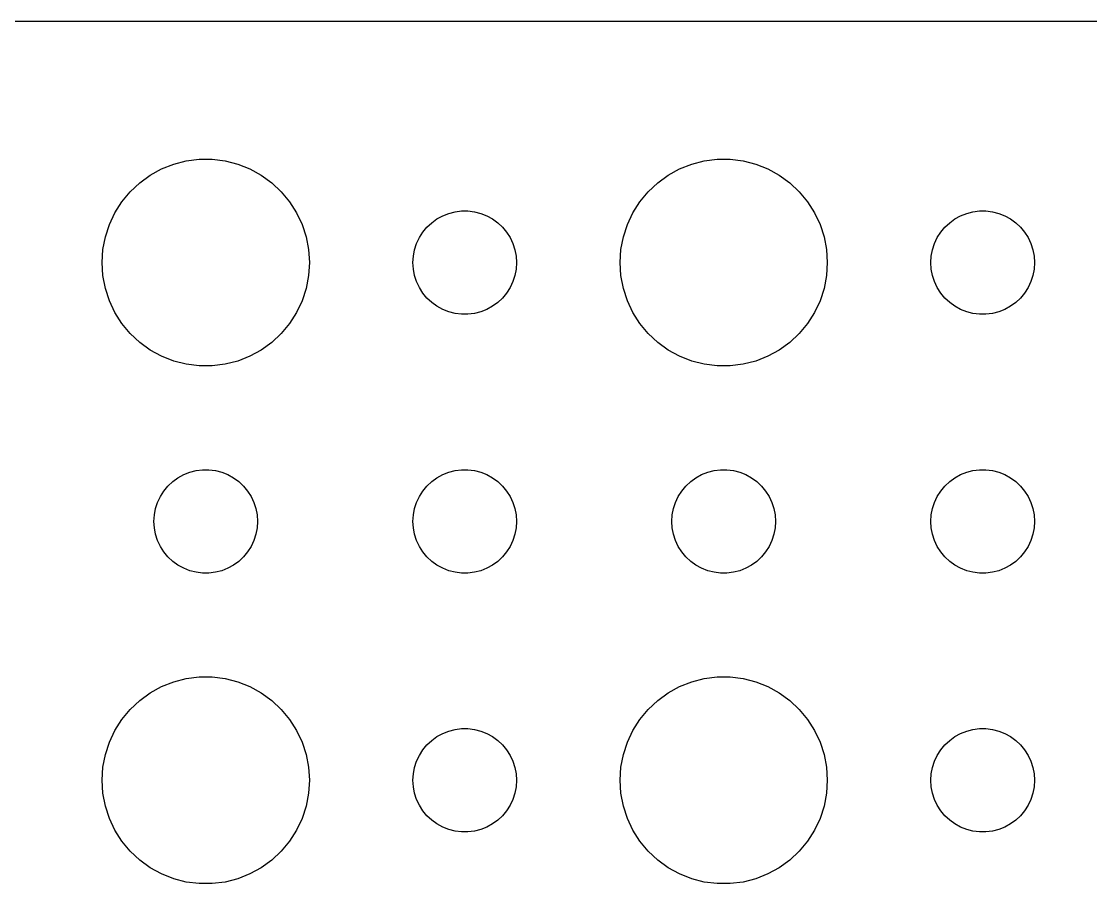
# Model space of a CAD drawing. Header units: metres. Extents: x -134 to 134, y 518 to 1078.
# Drawn here: x 32.16 to 63.12, y 711.01 to 735.99 of the extents above; entities that cross this region are included whole.
import ezdxf

# ---------------------------------------------------------------- set-up
doc = ezdxf.new("R2010")
doc.units = ezdxf.units.M

msp = doc.modelspace()

# ---------------------------------------------------------------- linework, layer by layer
for p, q in [((129.814, 735.99), (-129.814, 735.99)), ((36.9379, 731.947), (37.3116, 731.994)), ((37.3116, 731.994), (37.6884, 731.994)), ((37.6884, 731.994), (38.0621, 731.947)), ((51.9379, 731.947), (52.3116, 731.994)), ((52.3116, 731.994), (52.6884, 731.994)), ((52.6884, 731.994), (53.0621, 731.947)), ((35.8925, 731.533), (36.2227, 731.714)), ((36.2227, 731.714), (36.5729, 731.853)), ((36.5729, 731.853), (36.9379, 731.947)), ((38.0621, 731.947), (38.427, 731.853)), ((38.427, 731.853), (38.7773, 731.714)), ((38.7773, 731.714), (39.1075, 731.533)), ((50.8925, 731.533), (51.2227, 731.714)), ((51.2227, 731.714), (51.5729, 731.853)), ((51.5729, 731.853), (51.9379, 731.947)), ((53.0621, 731.947), (53.427, 731.853)), ((53.427, 731.853), (53.7773, 731.714)), ((53.7773, 731.714), (54.1075, 731.533)), ((35.5877, 731.312), (35.8925, 731.533)), ((39.1075, 731.533), (39.4123, 731.312)), ((50.5877, 731.312), (50.8925, 731.533)), ((54.1075, 731.533), (54.4123, 731.312)), ((35.3131, 731.054), (35.5877, 731.312)), ((39.4123, 731.312), (39.6869, 731.054)), ((50.3131, 731.054), (50.5877, 731.312)), ((54.4123, 731.312), (54.6869, 731.054)), ((34.8711, 730.445), (35.0729, 730.763)), ((35.0729, 730.763), (35.3131, 731.054)), ((39.6869, 731.054), (39.927, 730.763)), ((39.927, 730.763), (40.1289, 730.445)), ((49.8711, 730.445), (50.0729, 730.763)), ((50.0729, 730.763), (50.3131, 731.054)), ((54.6869, 731.054), (54.927, 730.763)), ((54.927, 730.763), (55.1289, 730.445)), ((34.7107, 730.104), (34.8711, 730.445)), ((40.1289, 730.445), (40.2893, 730.104)), ((44.5365, 730.427), (44.7189, 730.473)), ((44.7189, 730.473), (44.9058, 730.497)), ((44.9058, 730.497), (45.0942, 730.497)), ((45.0942, 730.497), (45.2811, 730.473)), ((45.2811, 730.473), (45.4635, 730.427)), ((49.7107, 730.104), (49.8711, 730.445)), ((55.1289, 730.445), (55.2893, 730.104)), ((59.5365, 730.427), (59.7189, 730.473)), ((59.7189, 730.473), (59.9058, 730.497)), ((59.9058, 730.497), (60.0942, 730.497)), ((60.0942, 730.497), (60.2811, 730.473)), ((60.2811, 730.473), (60.4635, 730.427)), ((43.9065, 730.027), (44.0439, 730.156)), ((44.0439, 730.156), (44.1963, 730.266)), ((44.1963, 730.266), (44.3613, 730.357)), ((44.3613, 730.357), (44.5365, 730.427)), ((45.4635, 730.427), (45.6387, 730.357)), ((45.6387, 730.357), (45.8037, 730.266)), ((45.8037, 730.266), (45.9561, 730.156)), ((45.9561, 730.156), (46.0934, 730.027)), ((58.9065, 730.027), (59.0439, 730.156)), ((59.0439, 730.156), (59.1963, 730.266)), ((59.1963, 730.266), (59.3613, 730.357)), ((59.3613, 730.357), (59.5365, 730.427)), ((60.4635, 730.427), (60.6387, 730.357)), ((60.6387, 730.357), (60.8037, 730.266)), ((60.8037, 730.266), (60.9561, 730.156)), ((60.9561, 730.156), (61.0934, 730.027)), ((34.5942, 729.746), (34.7107, 730.104)), ((40.2893, 730.104), (40.4057, 729.746)), ((43.6855, 729.723), (43.7865, 729.882)), ((43.7865, 729.882), (43.9065, 730.027)), ((46.0934, 730.027), (46.2135, 729.882)), ((46.2135, 729.882), (46.3145, 729.723)), ((49.5942, 729.746), (49.7107, 730.104)), ((55.2893, 730.104), (55.4057, 729.746)), ((58.6855, 729.723), (58.7865, 729.882)), ((58.7865, 729.882), (58.9065, 730.027)), ((61.0934, 730.027), (61.2135, 729.882)), ((61.2135, 729.882), (61.3145, 729.723)), ((34.5237, 729.376), (34.5942, 729.746)), ((40.4057, 729.746), (40.4763, 729.376)), ((43.5471, 729.373), (43.6053, 729.552)), ((43.6053, 729.552), (43.6855, 729.723)), ((46.3145, 729.723), (46.3947, 729.552)), ((46.3947, 729.552), (46.4529, 729.373)), ((49.5237, 729.376), (49.5942, 729.746)), ((55.4057, 729.746), (55.4763, 729.376)), ((58.5471, 729.373), (58.6053, 729.552)), ((58.6053, 729.552), (58.6855, 729.723)), ((61.3145, 729.723), (61.3947, 729.552)), ((61.3947, 729.552), (61.4529, 729.373)), ((34.5, 729), (34.5237, 729.376)), ((40.4763, 729.376), (40.5, 729)), ((43.5118, 729.188), (43.5471, 729.373)), ((46.4529, 729.373), (46.4882, 729.188)), ((49.5, 729), (49.5237, 729.376)), ((55.4763, 729.376), (55.5, 729)), ((58.5118, 729.188), (58.5471, 729.373)), ((61.4529, 729.373), (61.4882, 729.188)), ((34.5237, 728.624), (34.5, 729)), ((40.5, 729), (40.4763, 728.624)), ((43.5, 729), (43.5118, 729.188)), ((43.5118, 728.812), (43.5, 729)), ((46.4882, 729.188), (46.5, 729)), ((46.5, 729), (46.4882, 728.812)), ((49.5237, 728.624), (49.5, 729)), ((55.5, 729), (55.4763, 728.624)), ((58.5, 729), (58.5118, 729.188)), ((58.5118, 728.812), (58.5, 729)), ((61.4882, 729.188), (61.5, 729)), ((61.5, 729), (61.4882, 728.812)), ((34.5942, 728.254), (34.5237, 728.624)), ((40.4763, 728.624), (40.4057, 728.254)), ((43.5471, 728.627), (43.5118, 728.812)), ((43.6053, 728.448), (43.5471, 728.627)), ((46.4529, 728.627), (46.3947, 728.448)), ((46.4882, 728.812), (46.4529, 728.627)), ((49.5942, 728.254), (49.5237, 728.624)), ((55.4763, 728.624), (55.4057, 728.254)), ((58.5471, 728.627), (58.5118, 728.812)), ((58.6053, 728.448), (58.5471, 728.627)), ((61.4529, 728.627), (61.3947, 728.448)), ((61.4882, 728.812), (61.4529, 728.627)), ((43.6855, 728.277), (43.6053, 728.448)), ((43.7865, 728.118), (43.6855, 728.277)), ((46.3145, 728.277), (46.2135, 728.118)), ((46.3947, 728.448), (46.3145, 728.277)), ((58.6855, 728.277), (58.6053, 728.448)), ((58.7865, 728.118), (58.6855, 728.277)), ((61.3145, 728.277), (61.2135, 728.118)), ((61.3947, 728.448), (61.3145, 728.277)), ((34.7107, 727.896), (34.5942, 728.254)), ((40.4057, 728.254), (40.2893, 727.896)), ((43.9065, 727.973), (43.7865, 728.118)), ((44.0439, 727.844), (43.9065, 727.973)), ((46.0934, 727.973), (45.9561, 727.844)), ((46.2135, 728.118), (46.0934, 727.973)), ((49.7107, 727.896), (49.5942, 728.254)), ((55.4057, 728.254), (55.2893, 727.896)), ((58.9065, 727.973), (58.7865, 728.118)), ((59.0439, 727.844), (58.9065, 727.973)), ((61.0934, 727.973), (60.9561, 727.844)), ((61.2135, 728.118), (61.0934, 727.973)), ((34.8711, 727.555), (34.7107, 727.896)), ((40.2893, 727.896), (40.1289, 727.555)), ((44.1963, 727.734), (44.0439, 727.844)), ((44.3613, 727.643), (44.1963, 727.734)), ((45.8037, 727.734), (45.6387, 727.643)), ((45.9561, 727.844), (45.8037, 727.734)), ((49.8711, 727.555), (49.7107, 727.896)), ((55.2893, 727.896), (55.1289, 727.555)), ((59.1963, 727.734), (59.0439, 727.844)), ((59.3613, 727.643), (59.1963, 727.734)), ((60.8037, 727.734), (60.6387, 727.643)), ((60.9561, 727.844), (60.8037, 727.734)), ((35.0729, 727.237), (34.8711, 727.555)), ((40.1289, 727.555), (39.927, 727.237)), ((44.5365, 727.573), (44.3613, 727.643)), ((44.7189, 727.527), (44.5365, 727.573)), ((44.9058, 727.503), (44.7189, 727.527)), ((45.0942, 727.503), (44.9058, 727.503)), ((45.2811, 727.527), (45.0942, 727.503)), ((45.4635, 727.573), (45.2811, 727.527)), ((45.6387, 727.643), (45.4635, 727.573)), ((50.0729, 727.237), (49.8711, 727.555)), ((55.1289, 727.555), (54.927, 727.237)), ((59.5365, 727.573), (59.3613, 727.643)), ((59.7189, 727.527), (59.5365, 727.573)), ((59.9058, 727.503), (59.7189, 727.527)), ((60.0942, 727.503), (59.9058, 727.503)), ((60.2811, 727.527), (60.0942, 727.503)), ((60.4635, 727.573), (60.2811, 727.527)), ((60.6387, 727.643), (60.4635, 727.573)), ((35.3131, 726.946), (35.0729, 727.237)), ((39.927, 727.237), (39.6869, 726.946)), ((50.3131, 726.946), (50.0729, 727.237)), ((54.927, 727.237), (54.6869, 726.946)), ((35.5877, 726.688), (35.3131, 726.946)), ((39.6869, 726.946), (39.4123, 726.688)), ((50.5877, 726.688), (50.3131, 726.946)), ((54.6869, 726.946), (54.4123, 726.688)), ((35.8925, 726.467), (35.5877, 726.688)), ((36.2227, 726.286), (35.8925, 726.467)), ((39.1075, 726.467), (38.7773, 726.286)), ((39.4123, 726.688), (39.1075, 726.467)), ((50.8925, 726.467), (50.5877, 726.688)), ((51.2227, 726.286), (50.8925, 726.467)), ((54.1075, 726.467), (53.7773, 726.286)), ((54.4123, 726.688), (54.1075, 726.467)), ((36.5729, 726.147), (36.2227, 726.286)), ((36.9379, 726.053), (36.5729, 726.147)), ((38.427, 726.147), (38.0621, 726.053)), ((38.7773, 726.286), (38.427, 726.147)), ((51.5729, 726.147), (51.2227, 726.286)), ((51.9379, 726.053), (51.5729, 726.147)), ((53.427, 726.147), (53.0621, 726.053)), ((53.7773, 726.286), (53.427, 726.147)), ((37.3116, 726.006), (36.9379, 726.053)), ((37.6884, 726.006), (37.3116, 726.006)), ((38.0621, 726.053), (37.6884, 726.006)), ((52.3116, 726.006), (51.9379, 726.053)), ((52.6884, 726.006), (52.3116, 726.006)), ((53.0621, 726.053), (52.6884, 726.006)), ((36.5439, 722.656), (36.6963, 722.766)), ((36.6963, 722.766), (36.8613, 722.857)), ((36.8613, 722.857), (37.0365, 722.927)), ((37.0365, 722.927), (37.2189, 722.973)), ((37.2189, 722.973), (37.4058, 722.997)), ((37.4058, 722.997), (37.5942, 722.997)), ((37.5942, 722.997), (37.7811, 722.973)), ((37.7811, 722.973), (37.9635, 722.927)), ((37.9635, 722.927), (38.1387, 722.857)), ((38.1387, 722.857), (38.3037, 722.766)), ((38.3037, 722.766), (38.4561, 722.656)), ((44.0439, 722.656), (44.1963, 722.766)), ((44.1963, 722.766), (44.3613, 722.857)), ((44.3613, 722.857), (44.5365, 722.927)), ((44.5365, 722.927), (44.7189, 722.973)), ((44.7189, 722.973), (44.9058, 722.997)), ((44.9058, 722.997), (45.0942, 722.997)), ((45.0942, 722.997), (45.2811, 722.973)), ((45.2811, 722.973), (45.4635, 722.927)), ((45.4635, 722.927), (45.6387, 722.857)), ((45.6387, 722.857), (45.8037, 722.766)), ((45.8037, 722.766), (45.9561, 722.656)), ((51.5439, 722.656), (51.6963, 722.766)), ((51.6963, 722.766), (51.8613, 722.857)), ((51.8613, 722.857), (52.0365, 722.927)), ((52.0365, 722.927), (52.2189, 722.973)), ((52.2189, 722.973), (52.4058, 722.997)), ((52.4058, 722.997), (52.5942, 722.997)), ((52.5942, 722.997), (52.7811, 722.973)), ((52.7811, 722.973), (52.9635, 722.927)), ((52.9635, 722.927), (53.1387, 722.857)), ((53.1387, 722.857), (53.3037, 722.766)), ((53.3037, 722.766), (53.4561, 722.656)), ((59.0439, 722.656), (59.1963, 722.766)), ((59.1963, 722.766), (59.3613, 722.857)), ((59.3613, 722.857), (59.5365, 722.927)), ((59.5365, 722.927), (59.7189, 722.973)), ((59.7189, 722.973), (59.9058, 722.997)), ((59.9058, 722.997), (60.0942, 722.997)), ((60.0942, 722.997), (60.2811, 722.973)), ((60.2811, 722.973), (60.4635, 722.927)), ((60.4635, 722.927), (60.6387, 722.857)), ((60.6387, 722.857), (60.8037, 722.766)), ((60.8037, 722.766), (60.9561, 722.656)), ((36.2865, 722.382), (36.4065, 722.527)), ((36.4065, 722.527), (36.5439, 722.656)), ((38.4561, 722.656), (38.5934, 722.527)), ((38.5934, 722.527), (38.7135, 722.382)), ((43.7865, 722.382), (43.9065, 722.527)), ((43.9065, 722.527), (44.0439, 722.656)), ((45.9561, 722.656), (46.0934, 722.527)), ((46.0934, 722.527), (46.2135, 722.382)), ((51.2865, 722.382), (51.4065, 722.527)), ((51.4065, 722.527), (51.5439, 722.656)), ((53.4561, 722.656), (53.5934, 722.527)), ((53.5934, 722.527), (53.7135, 722.382)), ((58.7865, 722.382), (58.9065, 722.527)), ((58.9065, 722.527), (59.0439, 722.656)), ((60.9561, 722.656), (61.0934, 722.527)), ((61.0934, 722.527), (61.2135, 722.382)), ((36.1053, 722.052), (36.1855, 722.223)), ((36.1855, 722.223), (36.2865, 722.382)), ((38.7135, 722.382), (38.8145, 722.223)), ((38.8145, 722.223), (38.8947, 722.052)), ((43.6053, 722.052), (43.6855, 722.223)), ((43.6855, 722.223), (43.7865, 722.382)), ((46.2135, 722.382), (46.3145, 722.223)), ((46.3145, 722.223), (46.3947, 722.052)), ((51.1053, 722.052), (51.1855, 722.223)), ((51.1855, 722.223), (51.2865, 722.382)), ((53.7135, 722.382), (53.8145, 722.223)), ((53.8145, 722.223), (53.8947, 722.052)), ((58.6053, 722.052), (58.6855, 722.223)), ((58.6855, 722.223), (58.7865, 722.382)), ((61.2135, 722.382), (61.3145, 722.223)), ((61.3145, 722.223), (61.3947, 722.052)), ((36.0118, 721.688), (36.0471, 721.873)), ((36.0471, 721.873), (36.1053, 722.052)), ((38.8947, 722.052), (38.9529, 721.873)), ((38.9529, 721.873), (38.9882, 721.688)), ((43.5118, 721.688), (43.5471, 721.873)), ((43.5471, 721.873), (43.6053, 722.052)), ((46.3947, 722.052), (46.4529, 721.873)), ((46.4529, 721.873), (46.4882, 721.688)), ((51.0118, 721.688), (51.0471, 721.873)), ((51.0471, 721.873), (51.1053, 722.052)), ((53.8947, 722.052), (53.9529, 721.873)), ((53.9529, 721.873), (53.9882, 721.688)), ((58.5118, 721.688), (58.5471, 721.873)), ((58.5471, 721.873), (58.6053, 722.052)), ((61.3947, 722.052), (61.4529, 721.873)), ((61.4529, 721.873), (61.4882, 721.688)), ((36, 721.5), (36.0118, 721.688)), ((36.0118, 721.312), (36, 721.5)), ((38.9882, 721.688), (39, 721.5)), ((39, 721.5), (38.9882, 721.312)), ((43.5, 721.5), (43.5118, 721.688)), ((43.5118, 721.312), (43.5, 721.5)), ((46.4882, 721.688), (46.5, 721.5)), ((46.5, 721.5), (46.4882, 721.312)), ((51, 721.5), (51.0118, 721.688)), ((51.0118, 721.312), (51, 721.5)), ((53.9882, 721.688), (54, 721.5)), ((54, 721.5), (53.9882, 721.312)), ((58.5, 721.5), (58.5118, 721.688)), ((58.5118, 721.312), (58.5, 721.5)), ((61.4882, 721.688), (61.5, 721.5)), ((61.5, 721.5), (61.4882, 721.312)), ((36.0471, 721.127), (36.0118, 721.312)), ((38.9882, 721.312), (38.9529, 721.127)), ((43.5471, 721.127), (43.5118, 721.312)), ((46.4882, 721.312), (46.4529, 721.127)), ((51.0471, 721.127), (51.0118, 721.312)), ((53.9882, 721.312), (53.9529, 721.127)), ((58.5471, 721.127), (58.5118, 721.312)), ((61.4882, 721.312), (61.4529, 721.127)), ((36.1053, 720.948), (36.0471, 721.127)), ((36.1855, 720.777), (36.1053, 720.948)), ((38.8947, 720.948), (38.8145, 720.777)), ((38.9529, 721.127), (38.8947, 720.948)), ((43.6053, 720.948), (43.5471, 721.127)), ((43.6855, 720.777), (43.6053, 720.948)), ((46.3947, 720.948), (46.3145, 720.777)), ((46.4529, 721.127), (46.3947, 720.948)), ((51.1053, 720.948), (51.0471, 721.127)), ((51.1855, 720.777), (51.1053, 720.948)), ((53.8947, 720.948), (53.8145, 720.777)), ((53.9529, 721.127), (53.8947, 720.948)), ((58.6053, 720.948), (58.5471, 721.127)), ((58.6855, 720.777), (58.6053, 720.948)), ((61.3947, 720.948), (61.3145, 720.777)), ((61.4529, 721.127), (61.3947, 720.948)), ((36.2865, 720.618), (36.1855, 720.777)), ((36.4065, 720.473), (36.2865, 720.618)), ((38.7135, 720.618), (38.5934, 720.473)), ((38.8145, 720.777), (38.7135, 720.618)), ((43.7865, 720.618), (43.6855, 720.777)), ((43.9065, 720.473), (43.7865, 720.618)), ((46.2135, 720.618), (46.0934, 720.473)), ((46.3145, 720.777), (46.2135, 720.618)), ((51.2865, 720.618), (51.1855, 720.777)), ((51.4065, 720.473), (51.2865, 720.618)), ((53.7135, 720.618), (53.5934, 720.473)), ((53.8145, 720.777), (53.7135, 720.618)), ((58.7865, 720.618), (58.6855, 720.777)), ((58.9065, 720.473), (58.7865, 720.618)), ((61.2135, 720.618), (61.0934, 720.473)), ((61.3145, 720.777), (61.2135, 720.618)), ((36.5439, 720.344), (36.4065, 720.473)), ((36.6963, 720.234), (36.5439, 720.344)), ((36.8613, 720.143), (36.6963, 720.234)), ((38.3037, 720.234), (38.1387, 720.143)), ((38.4561, 720.344), (38.3037, 720.234)), ((38.5934, 720.473), (38.4561, 720.344)), ((44.0439, 720.344), (43.9065, 720.473)), ((44.1963, 720.234), (44.0439, 720.344)), ((44.3613, 720.143), (44.1963, 720.234)), ((45.8037, 720.234), (45.6387, 720.143)), ((45.9561, 720.344), (45.8037, 720.234)), ((46.0934, 720.473), (45.9561, 720.344)), ((51.5439, 720.344), (51.4065, 720.473)), ((51.6963, 720.234), (51.5439, 720.344)), ((51.8613, 720.143), (51.6963, 720.234)), ((53.3037, 720.234), (53.1387, 720.143)), ((53.4561, 720.344), (53.3037, 720.234)), ((53.5934, 720.473), (53.4561, 720.344)), ((59.0439, 720.344), (58.9065, 720.473)), ((59.1963, 720.234), (59.0439, 720.344)), ((59.3613, 720.143), (59.1963, 720.234)), ((60.8037, 720.234), (60.6387, 720.143)), ((60.9561, 720.344), (60.8037, 720.234)), ((61.0934, 720.473), (60.9561, 720.344)), ((37.0365, 720.073), (36.8613, 720.143)), ((37.2189, 720.027), (37.0365, 720.073)), ((37.4058, 720.003), (37.2189, 720.027)), ((37.5942, 720.003), (37.4058, 720.003)), ((37.7811, 720.027), (37.5942, 720.003)), ((37.9635, 720.073), (37.7811, 720.027)), ((38.1387, 720.143), (37.9635, 720.073)), ((44.5365, 720.073), (44.3613, 720.143)), ((44.7189, 720.027), (44.5365, 720.073)), ((44.9058, 720.003), (44.7189, 720.027)), ((45.0942, 720.003), (44.9058, 720.003)), ((45.2811, 720.027), (45.0942, 720.003)), ((45.4635, 720.073), (45.2811, 720.027)), ((45.6387, 720.143), (45.4635, 720.073)), ((52.0365, 720.073), (51.8613, 720.143)), ((52.2189, 720.027), (52.0365, 720.073)), ((52.4058, 720.003), (52.2189, 720.027)), ((52.5942, 720.003), (52.4058, 720.003)), ((52.7811, 720.027), (52.5942, 720.003)), ((52.9635, 720.073), (52.7811, 720.027)), ((53.1387, 720.143), (52.9635, 720.073)), ((59.5365, 720.073), (59.3613, 720.143)), ((59.7189, 720.027), (59.5365, 720.073)), ((59.9058, 720.003), (59.7189, 720.027)), ((60.0942, 720.003), (59.9058, 720.003)), ((60.2811, 720.027), (60.0942, 720.003)), ((60.4635, 720.073), (60.2811, 720.027)), ((60.6387, 720.143), (60.4635, 720.073)), ((36.2227, 716.714), (36.5729, 716.853)), ((36.5729, 716.853), (36.9379, 716.947)), ((36.9379, 716.947), (37.3116, 716.994)), ((37.3116, 716.994), (37.6884, 716.994)), ((37.6884, 716.994), (38.0621, 716.947)), ((38.0621, 716.947), (38.427, 716.853)), ((38.427, 716.853), (38.7773, 716.714)), ((51.2227, 716.714), (51.5729, 716.853)), ((51.5729, 716.853), (51.9379, 716.947)), ((51.9379, 716.947), (52.3116, 716.994)), ((52.3116, 716.994), (52.6884, 716.994)), ((52.6884, 716.994), (53.0621, 716.947)), ((53.0621, 716.947), (53.427, 716.853)), ((53.427, 716.853), (53.7773, 716.714)), ((35.5877, 716.312), (35.8925, 716.533)), ((35.8925, 716.533), (36.2227, 716.714)), ((38.7773, 716.714), (39.1075, 716.533)), ((39.1075, 716.533), (39.4123, 716.312)), ((50.5877, 716.312), (50.8925, 716.533)), ((50.8925, 716.533), (51.2227, 716.714)), ((53.7773, 716.714), (54.1075, 716.533)), ((54.1075, 716.533), (54.4123, 716.312)), ((35.3131, 716.054), (35.5877, 716.312)), ((39.4123, 716.312), (39.6869, 716.054)), ((50.3131, 716.054), (50.5877, 716.312)), ((54.4123, 716.312), (54.6869, 716.054)), ((35.0729, 715.763), (35.3131, 716.054)), ((39.6869, 716.054), (39.927, 715.763)), ((50.0729, 715.763), (50.3131, 716.054)), ((54.6869, 716.054), (54.927, 715.763)), ((34.8711, 715.445), (35.0729, 715.763)), ((39.927, 715.763), (40.1289, 715.445)), ((49.8711, 715.445), (50.0729, 715.763)), ((54.927, 715.763), (55.1289, 715.445)), ((34.7107, 715.104), (34.8711, 715.445)), ((40.1289, 715.445), (40.2893, 715.104)), ((44.0439, 715.156), (44.1963, 715.266)), ((44.1963, 715.266), (44.3613, 715.357)), ((44.3613, 715.357), (44.5365, 715.427)), ((44.5365, 715.427), (44.7189, 715.473)), ((44.7189, 715.473), (44.9058, 715.497)), ((44.9058, 715.497), (45.0942, 715.497)), ((45.0942, 715.497), (45.2811, 715.473)), ((45.2811, 715.473), (45.4635, 715.427)), ((45.4635, 715.427), (45.6387, 715.357)), ((45.6387, 715.357), (45.8037, 715.266)), ((45.8037, 715.266), (45.9561, 715.156)), ((49.7107, 715.104), (49.8711, 715.445)), ((55.1289, 715.445), (55.2893, 715.104)), ((59.0439, 715.156), (59.1963, 715.266)), ((59.1963, 715.266), (59.3613, 715.357)), ((59.3613, 715.357), (59.5365, 715.427)), ((59.5365, 715.427), (59.7189, 715.473)), ((59.7189, 715.473), (59.9058, 715.497)), ((59.9058, 715.497), (60.0942, 715.497)), ((60.0942, 715.497), (60.2811, 715.473)), ((60.2811, 715.473), (60.4635, 715.427)), ((60.4635, 715.427), (60.6387, 715.357)), ((60.6387, 715.357), (60.8037, 715.266)), ((60.8037, 715.266), (60.9561, 715.156)), ((34.5942, 714.746), (34.7107, 715.104)), ((40.2893, 715.104), (40.4057, 714.746)), ((43.7865, 714.882), (43.9065, 715.027)), ((43.9065, 715.027), (44.0439, 715.156)), ((45.9561, 715.156), (46.0934, 715.027)), ((46.0934, 715.027), (46.2135, 714.882)), ((49.5942, 714.746), (49.7107, 715.104)), ((55.2893, 715.104), (55.4057, 714.746)), ((58.7865, 714.882), (58.9065, 715.027)), ((58.9065, 715.027), (59.0439, 715.156)), ((60.9561, 715.156), (61.0934, 715.027)), ((61.0934, 715.027), (61.2135, 714.882)), ((34.5237, 714.376), (34.5942, 714.746)), ((40.4057, 714.746), (40.4763, 714.376)), ((43.6053, 714.552), (43.6855, 714.723)), ((43.6855, 714.723), (43.7865, 714.882)), ((46.2135, 714.882), (46.3145, 714.723)), ((46.3145, 714.723), (46.3947, 714.552)), ((49.5237, 714.376), (49.5942, 714.746)), ((55.4057, 714.746), (55.4763, 714.376)), ((58.6053, 714.552), (58.6855, 714.723)), ((58.6855, 714.723), (58.7865, 714.882)), ((61.2135, 714.882), (61.3145, 714.723)), ((61.3145, 714.723), (61.3947, 714.552)), ((34.5, 714), (34.5237, 714.376)), ((40.4763, 714.376), (40.5, 714)), ((43.5118, 714.188), (43.5471, 714.373)), ((43.5471, 714.373), (43.6053, 714.552)), ((46.3947, 714.552), (46.4529, 714.373)), ((46.4529, 714.373), (46.4882, 714.188)), ((49.5, 714), (49.5237, 714.376)), ((55.4763, 714.376), (55.5, 714)), ((58.5118, 714.188), (58.5471, 714.373)), ((58.5471, 714.373), (58.6053, 714.552)), ((61.3947, 714.552), (61.4529, 714.373)), ((61.4529, 714.373), (61.4882, 714.188)), ((43.5, 714), (43.5118, 714.188)), ((46.4882, 714.188), (46.5, 714)), ((58.5, 714), (58.5118, 714.188)), ((61.4882, 714.188), (61.5, 714)), ((34.5237, 713.624), (34.5, 714)), ((40.5, 714), (40.4763, 713.624)), ((43.5118, 713.812), (43.5, 714)), ((43.5471, 713.627), (43.5118, 713.812)), ((46.4882, 713.812), (46.4529, 713.627)), ((46.5, 714), (46.4882, 713.812)), ((49.5237, 713.624), (49.5, 714)), ((55.5, 714), (55.4763, 713.624)), ((58.5118, 713.812), (58.5, 714)), ((58.5471, 713.627), (58.5118, 713.812)), ((61.4882, 713.812), (61.4529, 713.627)), ((61.5, 714), (61.4882, 713.812)), ((34.5942, 713.254), (34.5237, 713.624)), ((40.4763, 713.624), (40.4057, 713.254)), ((43.6053, 713.448), (43.5471, 713.627)), ((43.6855, 713.277), (43.6053, 713.448)), ((46.3947, 713.448), (46.3145, 713.277)), ((46.4529, 713.627), (46.3947, 713.448)), ((49.5942, 713.254), (49.5237, 713.624)), ((55.4763, 713.624), (55.4057, 713.254)), ((58.6053, 713.448), (58.5471, 713.627)), ((58.6855, 713.277), (58.6053, 713.448)), ((61.3947, 713.448), (61.3145, 713.277)), ((61.4529, 713.627), (61.3947, 713.448)), ((34.7107, 712.896), (34.5942, 713.254)), ((40.4057, 713.254), (40.2893, 712.896)), ((43.7865, 713.118), (43.6855, 713.277)), ((43.9065, 712.973), (43.7865, 713.118)), ((46.2135, 713.118), (46.0934, 712.973)), ((46.3145, 713.277), (46.2135, 713.118)), ((49.7107, 712.896), (49.5942, 713.254)), ((55.4057, 713.254), (55.2893, 712.896)), ((58.7865, 713.118), (58.6855, 713.277)), ((58.9065, 712.973), (58.7865, 713.118)), ((61.2135, 713.118), (61.0934, 712.973)), ((61.3145, 713.277), (61.2135, 713.118)), ((34.8711, 712.555), (34.7107, 712.896)), ((40.2893, 712.896), (40.1289, 712.555)), ((44.0439, 712.844), (43.9065, 712.973)), ((44.1963, 712.734), (44.0439, 712.844)), ((45.9561, 712.844), (45.8037, 712.734)), ((46.0934, 712.973), (45.9561, 712.844)), ((49.8711, 712.555), (49.7107, 712.896)), ((55.2893, 712.896), (55.1289, 712.555)), ((59.0439, 712.844), (58.9065, 712.973)), ((59.1963, 712.734), (59.0439, 712.844)), ((60.9561, 712.844), (60.8037, 712.734)), ((61.0934, 712.973), (60.9561, 712.844)), ((35.0729, 712.237), (34.8711, 712.555)), ((40.1289, 712.555), (39.927, 712.237)), ((44.3613, 712.643), (44.1963, 712.734)), ((44.5365, 712.573), (44.3613, 712.643)), ((44.7189, 712.527), (44.5365, 712.573)), ((44.9058, 712.503), (44.7189, 712.527)), ((45.0942, 712.503), (44.9058, 712.503)), ((45.2811, 712.527), (45.0942, 712.503)), ((45.4635, 712.573), (45.2811, 712.527)), ((45.6387, 712.643), (45.4635, 712.573)), ((45.8037, 712.734), (45.6387, 712.643)), ((50.0729, 712.237), (49.8711, 712.555)), ((55.1289, 712.555), (54.927, 712.237)), ((59.3613, 712.643), (59.1963, 712.734)), ((59.5365, 712.573), (59.3613, 712.643)), ((59.7189, 712.527), (59.5365, 712.573)), ((59.9058, 712.503), (59.7189, 712.527)), ((60.0942, 712.503), (59.9058, 712.503)), ((60.2811, 712.527), (60.0942, 712.503)), ((60.4635, 712.573), (60.2811, 712.527)), ((60.6387, 712.643), (60.4635, 712.573)), ((60.8037, 712.734), (60.6387, 712.643)), ((35.3131, 711.946), (35.0729, 712.237)), ((39.927, 712.237), (39.6869, 711.946)), ((50.3131, 711.946), (50.0729, 712.237)), ((54.927, 712.237), (54.6869, 711.946)), ((35.5877, 711.688), (35.3131, 711.946)), ((39.6869, 711.946), (39.4123, 711.688)), ((50.5877, 711.688), (50.3131, 711.946)), ((54.6869, 711.946), (54.4123, 711.688)), ((35.8925, 711.467), (35.5877, 711.688)), ((39.4123, 711.688), (39.1075, 711.467)), ((50.8925, 711.467), (50.5877, 711.688)), ((54.4123, 711.688), (54.1075, 711.467)), ((36.2227, 711.286), (35.8925, 711.467)), ((36.5729, 711.147), (36.2227, 711.286)), ((38.7773, 711.286), (38.427, 711.147)), ((39.1075, 711.467), (38.7773, 711.286)), ((51.2227, 711.286), (50.8925, 711.467)), ((51.5729, 711.147), (51.2227, 711.286)), ((53.7773, 711.286), (53.427, 711.147)), ((54.1075, 711.467), (53.7773, 711.286)), ((36.9379, 711.053), (36.5729, 711.147)), ((37.3116, 711.006), (36.9379, 711.053)), ((37.6884, 711.006), (37.3116, 711.006)), ((38.0621, 711.053), (37.6884, 711.006)), ((38.427, 711.147), (38.0621, 711.053)), ((51.9379, 711.053), (51.5729, 711.147)), ((52.3116, 711.006), (51.9379, 711.053)), ((52.6884, 711.006), (52.3116, 711.006)), ((53.0621, 711.053), (52.6884, 711.006)), ((53.427, 711.147), (53.0621, 711.053))]:
    msp.add_line(p, q)

doc.saveas('drawing.dxf')
